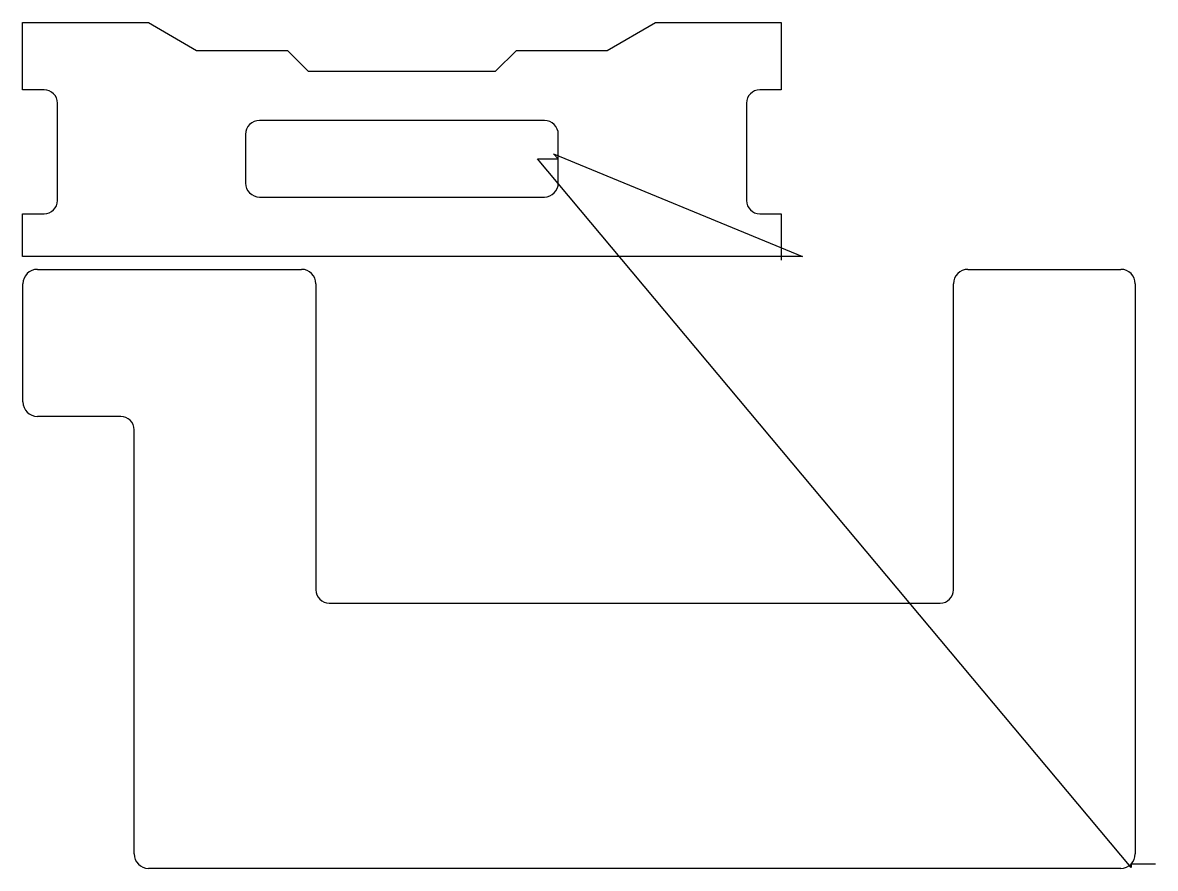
# Model space of a CAD drawing. Header units: metres. Extents: x 902 to 2532, y 1037 to 2253.
import ezdxf

# ---------------------------------------------------------------- set-up
doc = ezdxf.new("R2010")
doc.units = ezdxf.units.M

msp = doc.modelspace()

# ---------------------------------------------------------------- linework, layer by layer
at = {"layer": 'TOOL_0'}
for p, q in [((902.184, 2156.468), (902.184, 2252.968)), ((902.184, 2252.968), (1083.135, 2252.968)), ((1083.135, 2252.968), (1152.417, 2212.968)), ((1743.452, 2212.968), (1812.734, 2252.968)), ((1812.734, 2252.968), (1993.685, 2252.968)), ((1993.685, 2252.968), (1993.685, 2156.468)), ((1152.417, 2212.968), (1283.245, 2212.968)), ((1283.245, 2212.968), (1313.245, 2182.968)), ((1582.624, 2182.968), (1612.624, 2212.968)), ((1612.624, 2212.968), (1743.452, 2212.968)), ((1313.245, 2182.968), (1582.624, 2182.968)), ((932.934, 2156.468), (902.184, 2156.468)), ((1993.685, 2156.468), (1962.935, 2156.468)), ((952.184, 1997.218), (952.184, 2137.218)), ((1943.685, 2137.218), (1943.685, 1997.218)), ((1652.934, 2112.218), (1242.934, 2112.218)), ((1222.934, 2092.218), (1222.934, 2022.218)), ((1672.934, 2057.218), (1672.934, 2092.218)), ((2497.003, 1037.737), (1642.934, 2057.218)), ((1642.934, 2057.218), (1672.934, 2057.218)), ((1672.934, 2057.218), (1665.863, 2064.289)), ((1665.863, 2064.289), (2024.206, 1916.468)), ((1672.934, 2022.218), (1672.934, 2057.218)), ((1242.934, 2002.218), (1652.934, 2002.218)), ((902.184, 1916.468), (902.184, 1977.968)), ((902.184, 1977.968), (932.934, 1977.968)), ((1962.935, 1977.968), (1993.685, 1977.968)), ((1993.685, 1977.968), (1993.685, 1916.468)), ((1993.684, 1916.468), (902.184, 1916.468)), ((2024.206, 1916.468), (1993.684, 1916.468)), ((1993.685, 1916.468), (1993.685, 1911.456)), ((923.331, 1898.159), (1303.331, 1898.159)), ((2262.331, 1898.159), (2482.331, 1898.159)), ((902.581, 1707.409), (902.581, 1877.409)), ((1324.081, 1877.409), (1324.081, 1437.409)), ((2241.581, 1437.409), (2241.581, 1877.409)), ((2503.081, 1877.409), (2503.081, 1057.409)), ((1043.331, 1686.659), (923.331, 1686.659)), ((1062.581, 1057.409), (1062.581, 1667.409)), ((1343.331, 1418.159), (2222.331, 1418.159)), ((2482.331, 1036.659), (1083.331, 1036.659)), ((2497.003, 1042.737), (2497.003, 1037.737)), ((2532.004, 1042.737), (2497.004, 1042.737))]:
    msp.add_line(p, q, dxfattribs=at)
for centre, radius, start, end in [((932.934, 2137.218), 19.25, 0, 90), ((1962.935, 2137.218), 19.25, 90, 180), ((1242.934, 2092.218), 20, 90, 180), ((1652.934, 2092.218), 20, 0, 90), ((1242.934, 2022.218), 20, 180, 270), ((1652.934, 2022.218), 20, 270, 0), ((932.934, 1997.218), 19.25, 270, 0), ((1962.935, 1997.218), 19.25, 180, 270), ((923.331, 1877.409), 20.75, 90, 180), ((1303.331, 1877.409), 20.75, 0, 90), ((2262.331, 1877.409), 20.75, 90, 180), ((2482.331, 1877.409), 20.75, 0, 90), ((923.331, 1707.409), 20.75, 180, 270), ((1043.331, 1667.409), 19.25, 0, 90), ((1343.331, 1437.409), 19.25, 180, 270), ((2222.331, 1437.409), 19.25, 270, 0), ((1083.331, 1057.409), 20.75, 180, 270), ((2482.331, 1057.409), 20.75, 315, 0), ((2482.332, 1057.409), 20.749, 269.997239, 315)]:
    msp.add_arc(centre, radius, start, end, dxfattribs=at)

doc.saveas('drawing.dxf')
